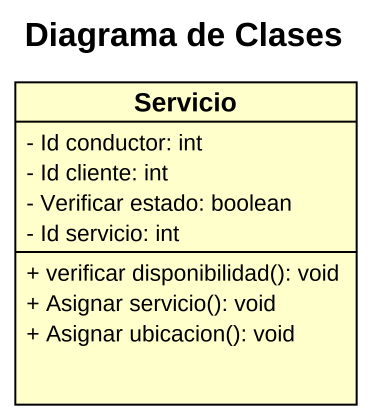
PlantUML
@startuml
title Diagrama de Clases
hide circle
hide empty members
skinparam classAttributeIconSize 0
class Servicio {
  - Id conductor: int
  - Id cliente: int
  - Verificar estado: boolean
  - Id servicio: int
  + verificar disponibilidad(): void
  + Asignar servicio(): void
  + Asignar ubicacion(): void
}
@enduml
